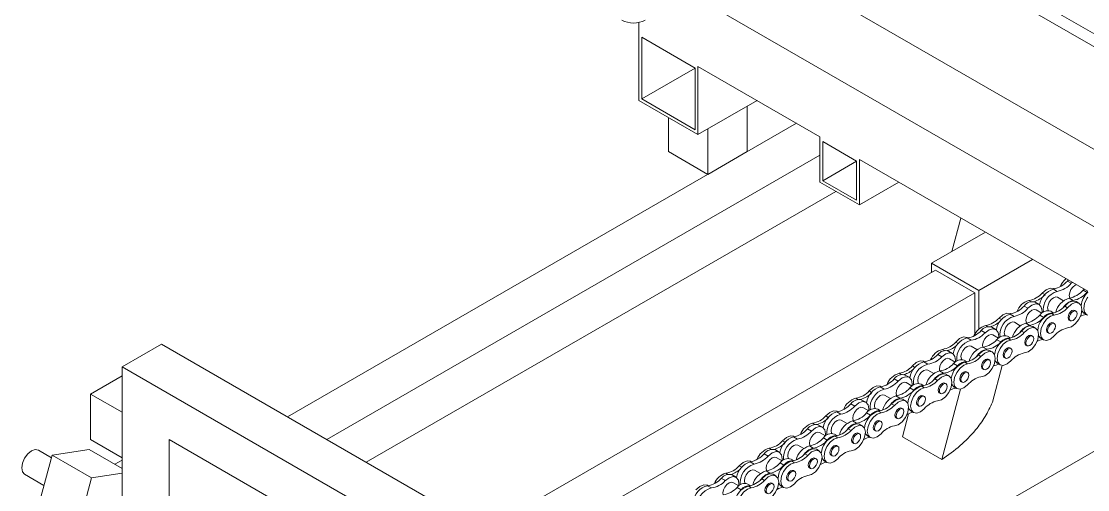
# Model space of a CAD drawing. Header units: millimetres. Extents: x 174 to 988, y 116 to 750.
# Drawn here: x 751.9 to 847.7, y 198.1 to 240.2 of the extents above; entities that cross this region are included whole.
import ezdxf

# ---------------------------------------------------------------- set-up
doc = ezdxf.new("R2010")
doc.units = ezdxf.units.MM

msp = doc.modelspace()

# ---------------------------------------------------------------- linework, layer by layer
at = {"color": 7, "linetype": 'Continuous', "lineweight": 15}
for p, q in [((864.185, 228.708), (825.027, 251.313)), ((821.027, 244.385), (860.185, 221.779)), ((862.462, 213.513), (811.986, 242.652)), ((858.814, 232.967), (841.844, 242.764)), ((807.349, 233.081), (807.349, 240.099)), ((807.596, 238.776), (812.405, 236.001)), ((807.596, 233.224), (807.596, 238.776)), ((807.596, 233.224), (812.405, 236)), ((812.405, 236.001), (812.405, 230.448)), ((823.612, 229.816), (812.652, 236.143)), ((812.652, 236.143), (812.652, 230.019)), ((812.652, 230.019), (807.349, 233.081)), ((812.405, 230.448), (807.596, 233.224)), ((812.652, 230.019), (817.956, 233.081)), ((817.072, 232.571), (817.072, 228.487)), ((775.779, 204.649), (821.493, 231.04)), ((810.001, 231.55), (810.001, 228.487)), ((813.536, 230.53), (813.536, 226.446)), ((823.612, 225.734), (823.612, 229.816)), ((823.86, 229.388), (826.9, 227.632)), ((823.86, 225.877), (823.86, 229.388)), ((779.314, 202.608), (823.612, 228.181)), ((810.001, 228.487), (813.536, 226.446)), ((813.536, 226.446), (817.072, 228.487)), ((823.86, 225.877), (826.9, 227.632)), ((826.9, 227.632), (826.9, 224.121)), ((827.148, 227.775), (827.148, 223.693)), ((847.654, 215.937), (827.148, 227.775)), ((827.148, 223.693), (823.612, 225.734)), ((826.9, 224.121), (823.86, 225.877)), ((827.148, 223.693), (830.684, 225.734)), ((782.85, 200.567), (825.029, 224.916)), ((836.256, 222.517), (835.453, 219.504)), ((838.464, 221.243), (833.639, 218.457)), ((833.639, 217.641), (833.639, 218.457)), ((833.639, 218.457), (837.881, 216.008)), ((842.706, 218.794), (837.881, 216.008)), ((833.992, 217.845), (793.456, 194.444)), ((833.992, 217.845), (837.528, 215.804)), ((845.829, 216.857), (845.915, 216.941)), ((845.829, 216.857), (846.183, 216.653)), ((846.183, 216.653), (846.269, 216.737)), ((837.528, 215.804), (796.992, 192.403)), ((837.528, 215.804), (837.528, 212.094)), ((837.881, 216.008), (837.881, 212.544)), ((843.58, 215.769), (843.801, 215.642)), ((844.573, 216.132), (844.926, 215.928)), ((844.658, 216.144), (844.606, 216.174)), ((847.244, 216.041), (847.329, 216.125)), ((847.597, 215.837), (847.244, 216.041)), ((847.597, 215.837), (847.654, 215.894)), ((841.94, 214.612), (842.294, 214.408)), ((843.288, 214.748), (842.934, 214.952)), ((845.487, 215.089), (844.957, 215.394)), ((845.843, 214.463), (845.595, 214.606)), ((846.341, 215.111), (845.987, 215.315)), ((846.869, 214.868), (846.622, 215.011)), ((840.684, 213.887), (841.037, 213.683)), ((840.769, 213.899), (840.717, 213.929)), ((843.543, 213.966), (843.013, 214.272)), ((843.708, 213.592), (843.355, 213.796)), ((844.612, 213.983), (844.348, 214.136)), ((844.645, 213.802), (844.398, 213.945)), ((846.6, 214.157), (846.494, 214.219)), ((847.316, 213.968), (847.564, 213.825)), ((839.399, 212.503), (839.045, 212.707)), ((839.691, 213.524), (839.912, 213.396)), ((841.598, 212.843), (841.068, 213.149)), ((842.451, 212.866), (842.098, 213.07)), ((842.98, 212.623), (842.732, 212.766)), ((844.656, 213.035), (844.55, 213.096)), ((845.994, 213.352), (846.1, 213.291)), ((836.89, 211.744), (836.83, 211.779)), ((836.832, 211.74), (837.185, 211.536)), ((838.087, 212.404), (838.441, 212.2)), ((839.653, 211.721), (839.124, 212.027)), ((840.723, 211.738), (840.459, 211.891)), ((840.756, 211.557), (840.509, 211.7)), ((841.954, 212.218), (841.706, 212.361)), ((842.711, 211.912), (842.605, 211.973)), ((843.427, 211.723), (843.675, 211.58)), ((844.05, 212.23), (844.156, 212.169)), ((764.463, 211.181), (760.928, 209.14)), ((825.274, 176.076), (764.463, 211.181)), ((835.803, 211.374), (836.025, 211.246)), ((837.711, 210.693), (837.181, 210.999)), ((838.6, 210.719), (838.246, 210.923)), ((839.855, 211.383), (839.502, 211.587)), ((840.767, 210.79), (840.66, 210.851)), ((842.105, 211.107), (842.211, 211.046)), ((834.2, 210.254), (834.553, 210.05)), ((835.511, 210.353), (835.158, 210.557)), ((835.766, 209.571), (835.236, 209.877)), ((838.066, 210.068), (837.819, 210.211)), ((838.824, 209.762), (838.718, 209.823)), ((839.093, 210.473), (838.845, 210.616)), ((840.16, 209.985), (840.267, 209.924)), ((760.928, 209.14), (760.928, 197.315)), ((789.977, 192.371), (760.928, 209.14)), ((831.916, 209.224), (832.137, 209.096)), ((833.003, 209.594), (832.942, 209.629)), ((832.944, 209.59), (833.298, 209.386)), ((833.823, 208.543), (833.294, 208.849)), ((835.968, 209.233), (835.614, 209.437)), ((836.836, 209.588), (836.572, 209.741)), ((836.869, 209.407), (836.621, 209.55)), ((838.218, 208.957), (838.324, 208.896)), ((839.103, 205.959), (839.988, 209.277)), ((839.538, 209.478), (839.786, 209.335)), ((758.099, 206.69), (760.928, 208.323)), ((830.277, 208.067), (830.63, 207.863)), ((831.624, 208.203), (831.27, 208.407)), ((834.179, 207.918), (833.931, 208.061)), ((834.712, 208.569), (834.359, 208.773)), ((835.205, 208.323), (834.958, 208.466)), ((836.879, 208.64), (836.773, 208.701)), ((828.027, 206.979), (828.248, 206.851)), ((829.02, 207.342), (829.373, 207.138)), ((829.105, 207.354), (829.053, 207.384)), ((831.879, 207.421), (831.349, 207.727)), ((832.044, 207.047), (831.691, 207.251)), ((832.949, 207.438), (832.685, 207.591)), ((832.981, 207.257), (832.734, 207.4)), ((836.234, 207.136), (834.548, 200.814)), ((834.936, 207.612), (834.83, 207.673)), ((835.651, 207.328), (835.898, 207.185)), ((836.273, 207.835), (836.379, 207.774)), ((758.099, 206.69), (760.928, 205.057)), ((758.099, 202.607), (758.099, 206.69)), ((827.735, 205.958), (827.381, 206.162)), ((829.934, 206.298), (829.404, 206.604)), ((830.788, 206.321), (830.434, 206.525)), ((831.316, 206.078), (831.069, 206.221)), ((832.992, 206.49), (832.886, 206.551)), ((834.33, 206.807), (834.436, 206.746)), ((855.206, 205.599), (814.669, 182.198)), ((825.131, 205.096), (825.484, 204.892)), ((825.216, 205.109), (825.164, 205.139)), ((826.387, 205.822), (826.741, 205.618)), ((827.99, 205.176), (827.46, 205.482)), ((828.155, 204.801), (827.802, 205.006)), ((829.06, 205.193), (828.796, 205.346)), ((829.092, 205.012), (828.845, 205.155)), ((830.29, 205.673), (830.042, 205.816)), ((831.047, 205.367), (830.941, 205.428)), ((831.763, 205.178), (832.011, 205.035)), ((832.386, 205.685), (832.492, 205.624)), ((824.138, 204.734), (824.359, 204.606)), ((826.045, 204.053), (825.515, 204.359)), ((826.899, 204.076), (826.545, 204.28)), ((829.103, 204.244), (828.997, 204.306)), ((830.441, 204.562), (830.547, 204.501)), ((831.568, 204.935), (831.013, 202.855)), ((822.498, 203.577), (822.852, 203.373)), ((823.846, 203.713), (823.492, 203.917)), ((824.101, 202.931), (823.571, 203.236)), ((825.17, 202.948), (824.906, 203.1)), ((826.401, 203.428), (826.153, 203.571)), ((827.158, 203.122), (827.052, 203.183)), ((827.427, 203.833), (827.18, 203.976)), ((828.497, 203.44), (828.603, 203.378)), ((758.099, 202.607), (760.928, 200.974)), ((786.337, 190.389), (765.17, 202.608)), ((765.17, 202.608), (765.17, 194.443)), ((820.249, 202.489), (820.47, 202.361)), ((821.242, 202.851), (821.595, 202.647)), ((821.327, 202.864), (821.275, 202.894)), ((822.156, 201.808), (821.626, 202.114)), ((824.266, 202.556), (823.913, 202.76)), ((825.203, 202.767), (824.956, 202.909)), ((826.552, 202.317), (826.658, 202.256)), ((827.874, 202.933), (828.122, 202.79)), ((834.548, 200.814), (831.013, 202.855)), ((754.637, 201.198), (751.877, 190.851)), ((754.578, 200.98), (753.421, 201.649)), ((754.637, 201.198), (757.959, 201.72)), ((758.172, 199.157), (754.637, 201.198)), ((760.928, 200.006), (757.959, 201.72)), ((818.609, 201.332), (818.963, 201.128)), ((819.957, 201.468), (819.603, 201.672)), ((822.512, 201.183), (822.264, 201.325)), ((823.009, 201.831), (822.656, 202.035)), ((823.538, 201.588), (823.29, 201.73)), ((824.608, 201.195), (824.714, 201.133)), ((825.214, 201.999), (825.108, 202.061)), ((760.928, 200.77), (760.266, 200.388)), ((768.706, 200.567), (768.706, 200.567)), ((768.706, 200.567), (768.706, 200.567)), ((816.36, 200.244), (816.581, 200.116)), ((817.353, 200.606), (817.706, 200.402)), ((817.438, 200.619), (817.386, 200.649)), ((820.211, 200.685), (819.682, 200.991)), ((820.377, 200.311), (820.023, 200.515)), ((821.281, 200.703), (821.017, 200.855)), ((821.314, 200.521), (821.067, 200.664)), ((823.269, 200.877), (823.163, 200.938)), ((823.985, 200.688), (824.233, 200.545)), ((752.171, 199.484), (753.911, 198.479)), ((758.172, 199.157), (760.928, 199.59)), ((816.068, 199.222), (815.714, 199.427)), ((818.267, 199.563), (817.737, 199.869)), ((819.12, 199.586), (818.767, 199.79)), ((819.649, 199.342), (819.401, 199.485)), ((821.324, 199.754), (821.218, 199.815)), ((822.663, 200.072), (822.769, 200.011)), ((758.172, 199.157), (756.957, 194.6)), ((772.241, 198.525), (772.241, 198.526)), ((772.241, 198.525), (772.242, 198.526)), ((813.559, 198.464), (813.499, 198.499)), ((813.501, 198.459), (813.854, 198.255)), ((814.756, 199.123), (815.11, 198.919)), ((816.322, 198.44), (815.793, 198.746)), ((816.524, 198.103), (816.17, 198.307)), ((817.392, 198.458), (817.128, 198.61)), ((817.425, 198.276), (817.178, 198.419)), ((818.622, 198.937), (818.375, 199.08)), ((819.38, 198.632), (819.274, 198.693)), ((820.096, 198.443), (820.344, 198.3)), ((820.718, 198.949), (820.825, 198.888))]:
    msp.add_line(p, q, dxfattribs=at)
at = {"color": 8, "linetype": 'Continuous', "lineweight": 15}
for p, q in [((842.382, 215.108), (842.57, 215)), ((838.493, 212.863), (838.68, 212.755)), ((834.606, 210.713), (834.793, 210.605)), ((830.719, 208.563), (830.906, 208.455)), ((826.83, 206.318), (827.017, 206.21)), ((822.94, 204.073), (823.128, 203.965)), ((819.051, 201.828), (819.238, 201.72)), ((815.162, 199.583), (815.349, 199.474))]:
    msp.add_line(p, q, dxfattribs=at)
at = {"color": 7, "linetype": 'Continuous', "lineweight": 15, "flags": 128}
for points in [[(846.631, 216.528), (846.527, 216.48), (846.324, 216.316), (846.152, 216.084), (846.037, 215.819), (845.997, 215.561), (846.037, 215.35), (846.05, 215.324)], [(843.58, 215.769), (843.926, 216.078), (844.281, 216.225), (844.586, 216.185), (844.606, 216.174)], [(842.294, 214.408), (842.645, 214.688), (842.994, 214.806), (843.29, 214.747), (843.488, 214.517), (843.557, 214.153), (843.544, 213.965)], [(844.957, 215.394), (844.785, 215.428), (844.582, 215.357), (844.379, 215.193), (844.207, 214.961), (844.092, 214.696), (844.052, 214.439), (844.092, 214.228), (844.108, 214.197)], [(845.595, 214.606), (845.941, 214.915), (846.296, 215.062), (846.602, 215.022), (846.622, 215.011)], [(845.843, 214.463), (846.188, 214.772), (846.543, 214.919), (846.849, 214.879), (847.055, 214.659), (847.128, 214.296), (847.055, 213.848), (846.849, 213.391), (846.543, 212.998), (846.188, 212.735), (845.843, 212.644)], [(847.654, 213.787), (847.566, 213.824), (847.373, 214.045), (847.305, 214.398), (847.373, 214.829), (847.566, 215.273), (847.654, 215.412)], [(839.691, 213.524), (840.037, 213.833), (840.392, 213.98), (840.697, 213.94), (840.717, 213.929)], [(843.013, 214.272), (842.841, 214.305), (842.638, 214.235), (842.435, 214.071), (842.263, 213.839), (842.148, 213.574), (842.108, 213.316), (842.148, 213.105), (842.161, 213.079)], [(844.645, 211.923), (844.306, 211.646), (843.966, 211.525), (843.677, 211.579), (843.484, 211.8), (843.416, 212.153), (843.484, 212.584), (843.677, 213.028), (843.966, 213.415), (844.306, 213.687), (844.645, 213.802)], [(845.994, 213.352), (845.994, 213.352), (845.917, 213.441), (845.891, 213.581), (845.917, 213.753), (845.994, 213.93), (846.109, 214.085), (846.244, 214.194), (846.379, 214.241), (846.494, 214.219)], [(846.704, 213.928), (846.677, 214.069), (846.6, 214.157), (846.485, 214.18), (846.35, 214.133), (846.215, 214.023), (846.1, 213.869), (846.024, 213.692), (845.997, 213.52), (846.024, 213.379), (846.1, 213.291), (846.215, 213.269), (846.35, 213.316), (846.485, 213.425), (846.6, 213.58), (846.677, 213.757), (846.704, 213.928)], [(847.316, 213.968), (847.125, 214.188), (847.124, 214.191)], [(841.068, 213.149), (840.896, 213.183), (840.693, 213.112), (840.49, 212.948), (840.318, 212.716), (840.203, 212.451), (840.163, 212.193), (840.203, 211.982), (840.219, 211.952)], [(841.706, 212.361), (842.052, 212.67), (842.407, 212.816), (842.713, 212.777), (842.732, 212.766)], [(841.954, 212.218), (842.299, 212.527), (842.654, 212.674), (842.96, 212.634), (843.166, 212.414), (843.239, 212.051), (843.166, 211.603), (842.96, 211.146), (842.654, 210.753), (842.299, 210.49), (841.954, 210.399)], [(843.946, 212.459), (843.973, 212.631), (844.05, 212.807), (844.164, 212.962), (844.3, 213.071), (844.435, 213.118), (844.55, 213.096)], [(844.759, 212.806), (844.732, 212.947), (844.656, 213.035), (844.541, 213.057), (844.406, 213.01), (844.27, 212.901), (844.156, 212.746), (844.079, 212.569), (844.052, 212.398), (844.079, 212.257), (844.156, 212.169), (844.27, 212.146), (844.406, 212.193), (844.541, 212.303), (844.656, 212.457), (844.732, 212.634), (844.759, 212.806)], [(835.803, 211.374), (836.149, 211.683), (836.504, 211.83), (836.81, 211.79), (836.83, 211.779)], [(839.124, 212.027), (838.972, 212.061), (838.771, 212.002), (838.567, 211.847), (838.39, 211.621), (838.268, 211.357), (838.219, 211.097), (838.237, 210.923)], [(838.441, 212.2), (838.794, 212.463), (839.14, 212.564), (839.428, 212.485), (839.613, 212.239), (839.667, 211.863), (839.655, 211.72)], [(842.105, 211.107), (842.105, 211.107), (842.028, 211.196), (842.001, 211.336), (842.028, 211.508), (842.105, 211.685), (842.22, 211.839), (842.355, 211.949), (842.49, 211.996), (842.605, 211.973)], [(842.815, 211.683), (842.788, 211.824), (842.711, 211.912), (842.596, 211.934), (842.461, 211.887), (842.326, 211.778), (842.211, 211.624), (842.134, 211.447), (842.108, 211.275), (842.134, 211.134), (842.211, 211.046), (842.326, 211.024), (842.461, 211.071), (842.596, 211.18), (842.711, 211.335), (842.788, 211.511), (842.815, 211.683)], [(843.427, 211.723), (843.236, 211.942), (843.234, 211.946)], [(844.05, 212.23), (844.05, 212.23), (843.973, 212.318), (843.946, 212.459)], [(837.181, 210.999), (837.029, 211.034), (836.828, 210.974), (836.624, 210.82), (836.447, 210.593), (836.325, 210.33), (836.276, 210.069), (836.308, 209.852), (836.332, 209.802)], [(840.756, 209.678), (840.417, 209.401), (840.077, 209.28), (839.788, 209.334), (839.594, 209.554), (839.527, 209.908), (839.594, 210.339), (839.788, 210.783), (840.077, 211.17), (840.417, 211.442), (840.756, 211.557)], [(840.057, 210.214), (840.084, 210.385), (840.16, 210.562), (840.275, 210.717), (840.41, 210.826), (840.546, 210.873), (840.66, 210.851)], [(840.87, 210.561), (840.843, 210.701), (840.767, 210.79), (840.652, 210.812), (840.517, 210.765), (840.381, 210.656), (840.267, 210.501), (840.19, 210.324), (840.163, 210.152), (840.19, 210.012), (840.267, 209.924), (840.381, 209.901), (840.517, 209.948), (840.652, 210.057), (840.767, 210.212), (840.843, 210.389), (840.87, 210.561)], [(835.236, 209.877), (835.085, 209.911), (834.884, 209.852), (834.679, 209.697), (834.502, 209.471), (834.38, 209.207), (834.332, 208.947), (834.349, 208.773)], [(834.553, 210.05), (834.907, 210.313), (835.253, 210.414), (835.54, 210.335), (835.725, 210.089), (835.78, 209.713), (835.767, 209.57)], [(837.819, 210.211), (838.164, 210.52), (838.519, 210.666), (838.825, 210.627), (838.845, 210.616)], [(838.066, 210.068), (838.412, 210.377), (838.767, 210.524), (839.073, 210.484), (839.279, 210.264), (839.352, 209.901), (839.279, 209.453), (839.073, 208.996), (838.767, 208.603), (838.412, 208.34), (838.066, 208.249)], [(838.218, 208.957), (838.218, 208.957), (838.141, 209.046), (838.114, 209.186), (838.141, 209.358), (838.218, 209.535), (838.332, 209.689), (838.468, 209.799), (838.603, 209.846), (838.718, 209.823)], [(838.927, 209.533), (838.9, 209.674), (838.824, 209.762), (838.709, 209.784), (838.574, 209.737), (838.438, 209.628), (838.324, 209.474), (838.247, 209.297), (838.22, 209.125), (838.247, 208.984), (838.324, 208.896), (838.438, 208.874), (838.574, 208.921), (838.709, 209.03), (838.824, 209.185), (838.9, 209.361), (838.927, 209.533)], [(840.16, 209.985), (840.16, 209.985), (840.084, 210.073), (840.057, 210.214)], [(831.916, 209.224), (832.262, 209.533), (832.617, 209.68), (832.923, 209.64), (832.942, 209.629)], [(833.294, 208.849), (833.142, 208.884), (832.941, 208.824), (832.736, 208.67), (832.56, 208.443), (832.438, 208.18), (832.389, 207.919), (832.421, 207.702), (832.444, 207.652)], [(836.869, 207.528), (836.529, 207.251), (836.189, 207.13), (835.9, 207.184), (835.707, 207.404), (835.639, 207.758), (835.707, 208.189), (835.9, 208.633), (836.189, 209.02), (836.529, 209.292), (836.869, 209.407)], [(839.538, 209.478), (839.347, 209.697), (839.338, 209.717)], [(830.63, 207.863), (830.981, 208.142), (831.33, 208.261), (831.626, 208.202), (831.824, 207.972), (831.893, 207.608), (831.88, 207.42)], [(833.931, 208.061), (834.277, 208.37), (834.632, 208.516), (834.938, 208.477), (834.958, 208.466)], [(834.179, 207.918), (834.525, 208.227), (834.88, 208.374), (835.185, 208.334), (835.391, 208.114), (835.464, 207.751), (835.391, 207.303), (835.185, 206.846), (834.88, 206.453), (834.525, 206.19), (834.179, 206.099)], [(836.17, 208.064), (836.196, 208.235), (836.273, 208.412), (836.388, 208.567), (836.523, 208.676), (836.658, 208.723), (836.773, 208.701)], [(836.273, 207.835), (836.273, 207.835), (836.196, 207.923), (836.17, 208.064)], [(836.983, 208.411), (836.956, 208.551), (836.879, 208.64), (836.764, 208.662), (836.629, 208.615), (836.494, 208.506), (836.379, 208.351), (836.303, 208.174), (836.276, 208.002), (836.303, 207.862), (836.379, 207.774), (836.494, 207.751), (836.629, 207.798), (836.764, 207.908), (836.879, 208.062), (836.956, 208.239), (836.983, 208.411)], [(828.027, 206.979), (828.373, 207.288), (828.728, 207.435), (829.033, 207.395), (829.053, 207.384)], [(831.349, 207.727), (831.177, 207.76), (830.974, 207.69), (830.771, 207.526), (830.599, 207.294), (830.484, 207.029), (830.444, 206.771), (830.484, 206.56), (830.497, 206.534)], [(832.981, 205.378), (832.642, 205.101), (832.302, 204.98), (832.013, 205.034), (831.82, 205.254), (831.752, 205.608), (831.82, 206.039), (832.013, 206.483), (832.302, 206.87), (832.642, 207.142), (832.981, 207.257)], [(834.33, 206.807), (834.33, 206.807), (834.254, 206.896), (834.227, 207.036), (834.254, 207.208), (834.33, 207.385), (834.445, 207.539), (834.58, 207.649), (834.716, 207.696), (834.83, 207.673)], [(835.04, 207.383), (835.013, 207.524), (834.936, 207.612), (834.822, 207.634), (834.686, 207.587), (834.551, 207.478), (834.436, 207.324), (834.36, 207.147), (834.333, 206.975), (834.36, 206.834), (834.436, 206.746), (834.551, 206.724), (834.686, 206.771), (834.822, 206.88), (834.936, 207.035), (835.013, 207.211), (835.04, 207.383)], [(835.651, 207.328), (835.46, 207.547), (835.451, 207.567)], [(826.741, 205.618), (827.092, 205.897), (827.441, 206.016), (827.737, 205.956), (827.935, 205.727), (828.004, 205.363), (827.991, 205.175)], [(829.404, 206.604), (829.232, 206.637), (829.029, 206.567), (828.827, 206.403), (828.654, 206.171), (828.54, 205.906), (828.499, 205.648), (828.54, 205.437), (828.555, 205.406)], [(830.042, 205.816), (830.388, 206.125), (830.743, 206.271), (831.049, 206.232), (831.069, 206.221)], [(830.29, 205.673), (830.635, 205.982), (830.99, 206.128), (831.296, 206.089), (831.502, 205.869), (831.575, 205.506), (831.502, 205.058), (831.296, 204.6), (830.99, 204.208), (830.635, 203.944), (830.29, 203.854)], [(832.282, 205.914), (832.309, 206.085), (832.386, 206.262), (832.5, 206.417), (832.636, 206.526), (832.771, 206.573), (832.886, 206.551)], [(833.095, 206.261), (833.068, 206.401), (832.992, 206.49), (832.877, 206.512), (832.742, 206.465), (832.606, 206.356), (832.492, 206.201), (832.415, 206.024), (832.388, 205.852), (832.415, 205.712), (832.492, 205.624), (832.606, 205.601), (832.742, 205.648), (832.877, 205.758), (832.992, 205.912), (833.068, 206.089), (833.095, 206.261)], [(824.138, 204.734), (824.484, 205.043), (824.839, 205.19), (825.144, 205.15), (825.164, 205.139)], [(827.46, 205.482), (827.288, 205.515), (827.085, 205.444), (826.882, 205.281), (826.71, 205.049), (826.595, 204.783), (826.555, 204.526), (826.595, 204.315), (826.608, 204.289)], [(829.092, 203.133), (828.753, 202.856), (828.413, 202.735), (828.124, 202.789), (827.931, 203.009), (827.863, 203.362), (827.931, 203.794), (828.124, 204.238), (828.413, 204.625), (828.753, 204.897), (829.092, 205.012)], [(830.441, 204.562), (830.441, 204.562), (830.365, 204.65), (830.338, 204.791), (830.365, 204.963), (830.441, 205.14), (830.556, 205.294), (830.691, 205.404), (830.826, 205.451), (830.941, 205.428)], [(831.151, 205.138), (831.124, 205.279), (831.047, 205.367), (830.933, 205.389), (830.797, 205.342), (830.662, 205.233), (830.547, 205.078), (830.471, 204.902), (830.444, 204.73), (830.471, 204.589), (830.547, 204.501), (830.662, 204.479), (830.797, 204.526), (830.933, 204.635), (831.047, 204.79), (831.124, 204.966), (831.151, 205.138)], [(831.763, 205.178), (831.572, 205.397), (831.571, 205.401)], [(832.386, 205.685), (832.386, 205.685), (832.309, 205.773), (832.282, 205.914)], [(825.515, 204.359), (825.343, 204.392), (825.14, 204.322), (824.937, 204.158), (824.765, 203.926), (824.65, 203.661), (824.61, 203.403), (824.65, 203.192), (824.666, 203.161)], [(826.153, 203.571), (826.499, 203.88), (826.854, 204.026), (827.16, 203.986), (827.18, 203.976)], [(828.393, 203.669), (828.42, 203.84), (828.497, 204.017), (828.611, 204.172), (828.747, 204.281), (828.882, 204.328), (828.997, 204.306)], [(829.206, 204.016), (829.179, 204.156), (829.103, 204.244), (828.988, 204.267), (828.853, 204.22), (828.717, 204.111), (828.603, 203.956), (828.526, 203.779), (828.499, 203.607), (828.526, 203.467), (828.603, 203.378), (828.717, 203.356), (828.853, 203.403), (828.988, 203.512), (829.103, 203.667), (829.179, 203.844), (829.206, 204.016)], [(823.571, 203.236), (823.399, 203.27), (823.196, 203.199), (822.993, 203.035), (822.821, 202.803), (822.706, 202.538), (822.666, 202.281), (822.706, 202.07), (822.719, 202.044)], [(822.852, 203.373), (823.203, 203.652), (823.552, 203.771), (823.848, 203.711), (824.046, 203.482), (824.115, 203.118), (824.102, 202.93)], [(826.401, 203.428), (826.746, 203.737), (827.101, 203.883), (827.407, 203.844), (827.613, 203.624), (827.686, 203.26), (827.613, 202.813), (827.407, 202.355), (827.101, 201.963), (826.746, 201.699), (826.401, 201.609)], [(826.552, 202.317), (826.552, 202.317), (826.475, 202.405), (826.449, 202.546), (826.475, 202.718), (826.552, 202.895), (826.667, 203.049), (826.802, 203.158), (826.937, 203.205), (827.052, 203.183)], [(827.262, 202.893), (827.235, 203.034), (827.158, 203.122), (827.043, 203.144), (826.908, 203.097), (826.773, 202.988), (826.658, 202.833), (826.582, 202.657), (826.555, 202.485), (826.582, 202.344), (826.658, 202.256), (826.773, 202.234), (826.908, 202.281), (827.043, 202.39), (827.158, 202.545), (827.235, 202.721), (827.262, 202.893)], [(827.874, 202.933), (827.683, 203.152), (827.682, 203.156)], [(828.497, 203.44), (828.497, 203.44), (828.42, 203.528), (828.393, 203.669)], [(820.249, 202.489), (820.595, 202.798), (820.95, 202.944), (821.255, 202.905), (821.275, 202.894)], [(821.626, 202.114), (821.454, 202.147), (821.251, 202.077), (821.048, 201.913), (820.876, 201.681), (820.761, 201.416), (820.721, 201.158), (820.761, 200.947), (820.777, 200.916)], [(825.203, 200.888), (824.864, 200.611), (824.524, 200.49), (824.235, 200.544), (824.042, 200.764), (823.974, 201.117), (824.042, 201.549), (824.235, 201.992), (824.524, 202.38), (824.864, 202.652), (825.203, 202.767)], [(753.421, 201.649), (753.134, 201.704), (752.796, 201.587), (752.458, 201.314), (752.171, 200.927), (751.979, 200.485), (751.912, 200.056), (751.979, 199.704), (752.171, 199.484), (752.171, 199.484)], [(818.963, 201.128), (819.314, 201.407), (819.663, 201.526), (819.959, 201.466), (820.157, 201.237), (820.226, 200.872), (820.213, 200.685)], [(822.264, 201.325), (822.61, 201.634), (822.965, 201.781), (823.27, 201.741), (823.29, 201.73)], [(822.512, 201.183), (822.857, 201.492), (823.212, 201.638), (823.518, 201.598), (823.724, 201.379), (823.797, 201.015), (823.724, 200.568), (823.518, 200.11), (823.212, 199.717), (822.857, 199.454), (822.512, 199.364)], [(824.504, 201.423), (824.531, 201.595), (824.608, 201.772), (824.722, 201.927), (824.858, 202.036), (824.993, 202.083), (825.108, 202.061)], [(824.608, 201.195), (824.608, 201.195), (824.531, 201.283), (824.504, 201.423)], [(825.317, 201.77), (825.29, 201.911), (825.214, 201.999), (825.099, 202.022), (824.964, 201.975), (824.828, 201.865), (824.714, 201.711), (824.637, 201.534), (824.61, 201.362), (824.637, 201.222), (824.714, 201.133), (824.828, 201.111), (824.964, 201.158), (825.099, 201.267), (825.214, 201.422), (825.29, 201.599), (825.317, 201.77)], [(816.36, 200.244), (816.705, 200.553), (817.06, 200.699), (817.366, 200.66), (817.386, 200.649)], [(819.682, 200.991), (819.51, 201.025), (819.307, 200.954), (819.104, 200.79), (818.932, 200.558), (818.817, 200.293), (818.776, 200.036), (818.817, 199.825), (818.83, 199.799)], [(821.314, 198.643), (820.975, 198.366), (820.635, 198.245), (820.346, 198.299), (820.152, 198.519), (820.085, 198.872), (820.152, 199.304), (820.346, 199.747), (820.635, 200.135), (820.975, 200.407), (821.314, 200.521)], [(822.663, 200.072), (822.663, 200.072), (822.586, 200.16), (822.559, 200.301), (822.586, 200.473), (822.663, 200.649), (822.778, 200.804), (822.913, 200.913), (823.048, 200.96), (823.163, 200.938)], [(823.373, 200.648), (823.346, 200.789), (823.269, 200.877), (823.154, 200.899), (823.019, 200.852), (822.884, 200.743), (822.769, 200.588), (822.692, 200.411), (822.666, 200.24), (822.692, 200.099), (822.769, 200.011), (822.884, 199.988), (823.019, 200.036), (823.154, 200.145), (823.269, 200.299), (823.346, 200.476), (823.373, 200.648)], [(823.985, 200.688), (823.794, 200.907), (823.792, 200.911)], [(815.11, 198.919), (815.463, 199.183), (815.809, 199.283), (816.097, 199.204), (816.282, 198.958), (816.336, 198.582), (816.324, 198.44)], [(817.737, 199.869), (817.565, 199.902), (817.362, 199.832), (817.159, 199.668), (816.987, 199.436), (816.872, 199.171), (816.832, 198.913), (816.872, 198.702), (816.888, 198.671)], [(818.375, 199.08), (818.721, 199.389), (819.076, 199.536), (819.381, 199.496), (819.401, 199.485)], [(818.622, 198.937), (818.968, 199.246), (819.323, 199.393), (819.629, 199.353), (819.835, 199.134), (819.908, 198.77), (819.835, 198.323), (819.629, 197.865), (819.323, 197.472), (818.968, 197.209), (818.622, 197.119)], [(820.615, 199.178), (820.642, 199.35), (820.718, 199.527), (820.833, 199.682), (820.968, 199.791), (821.104, 199.838), (821.218, 199.815)], [(821.428, 199.525), (821.401, 199.666), (821.325, 199.754), (821.21, 199.777), (821.075, 199.73), (820.939, 199.62), (820.825, 199.466), (820.748, 199.289), (820.721, 199.117), (820.748, 198.976), (820.825, 198.888), (820.939, 198.866), (821.075, 198.913), (821.21, 199.022), (821.325, 199.177), (821.401, 199.354), (821.428, 199.525)], [(812.472, 198.094), (812.818, 198.403), (813.173, 198.549), (813.479, 198.51), (813.499, 198.499)], [(815.793, 198.746), (815.641, 198.781), (815.44, 198.721), (815.235, 198.567), (815.059, 198.34), (814.937, 198.077), (814.888, 197.816), (814.905, 197.642)], [(817.425, 196.397), (817.086, 196.12), (816.746, 196), (816.457, 196.054), (816.263, 196.274), (816.195, 196.627), (816.263, 197.059), (816.457, 197.502), (816.746, 197.89), (817.086, 198.162), (817.425, 198.276)], [(818.774, 197.827), (818.774, 197.827), (818.697, 197.915), (818.67, 198.056), (818.697, 198.228), (818.774, 198.404), (818.889, 198.559), (819.024, 198.668), (819.159, 198.715), (819.274, 198.693)], [(819.484, 198.403), (819.457, 198.543), (819.38, 198.632), (819.265, 198.654), (819.13, 198.607), (818.995, 198.498), (818.88, 198.343), (818.803, 198.166), (818.776, 197.995), (818.803, 197.854), (818.88, 197.766), (818.995, 197.743), (819.13, 197.79), (819.265, 197.9), (819.38, 198.054), (819.457, 198.231), (819.484, 198.403)], [(820.096, 198.443), (819.905, 198.662), (819.903, 198.666)], [(820.718, 198.949), (820.718, 198.949), (820.642, 199.038), (820.615, 199.178)]]:
    msp.add_lwpolyline(points, dxfattribs=at)
at = {"color": 7, "linetype": 'Continuous', "lineweight": 15}
for centre, radius, start, end in [((806.86, 242.352), 2.306, 242.60928, 297.39059), ((844.163, 218.293), 2.199, 280.73567, 319.25895), ((844.517, 218.089), 2.199, 280.73567, 319.25895), ((847.07, 215.555), 2.043, 132.24193, 157.25908), ((842.048, 217.129), 2.049, 279.40473, 318.40616), ((842.153, 217.187), 2.289, 286.97739, 317.01806), ((845.086, 214.442), 1.766, 106.90238, 171.22286), ((845.411, 214.249), 1.748, 106.10491, 186.30227), ((845.577, 217.476), 2.199, 280.73567, 319.25895), ((845.931, 217.272), 2.199, 280.73567, 319.25895), ((849.052, 214.415), 2.003, 134.24525, 173.41121), ((840.274, 216.048), 2.199, 280.73569, 319.25893), ((842.806, 213.563), 1.602, 105.33227, 160.43075), ((842.665, 214.115), 0.879, 72.1985, 145.57305), ((844.063, 215.966), 2.049, 279.40473, 318.40616), ((846.496, 213.641), 1.75, 106.89774, 166.61854), ((846.681, 213.705), 1.447, 103.60116, 148.01206), ((841.197, 212.197), 1.766, 106.9025, 171.22274), ((841.522, 212.004), 1.748, 106.10512, 186.30206), ((840.628, 215.843), 2.199, 280.73569, 319.25893), ((841.688, 215.231), 2.199, 280.73569, 319.25893), ((842.042, 215.027), 2.199, 280.73569, 319.25893), ((844.864, 212.317), 1.694, 105.98767, 177.17299), ((844.08, 213.299), 0.879, 72.1985, 145.57305), ((844.481, 213.026), 0.958, 83.50536, 143.77979), ((844.31, 215.823), 2.049, 279.40473, 318.40616), ((847.837, 212.205), 1.683, 101.15105, 120.46329), ((838.908, 211.334), 1.584, 105.19024, 158.36456), ((838.771, 211.909), 0.844, 71.06011, 144.09306), ((838.159, 214.884), 2.049, 279.40493, 318.40598), ((838.303, 214.857), 2.196, 286.64941, 312.85778), ((842.607, 211.396), 1.75, 106.89786, 166.61842), ((842.792, 211.46), 1.447, 103.60165, 148.01157), ((846.311, 210.513), 2.182, 102.38555, 139.74622), ((837.275, 210.069), 1.728, 104.85732, 171.77365), ((836.552, 213.788), 2.067, 277.78096, 317.96188), ((836.905, 213.584), 2.067, 277.78096, 317.96188), ((840.976, 210.074), 1.691, 106.03522, 174.59497), ((840.185, 211.092), 0.844, 71.06011, 144.09306), ((840.582, 210.821), 0.919, 82.61433, 142.28065), ((840.174, 213.721), 2.049, 279.40493, 318.40598), ((840.421, 213.578), 2.049, 279.40493, 318.40598), ((835.021, 209.184), 1.584, 105.19118, 158.36362), ((834.271, 212.734), 2.049, 279.40501, 318.4059), ((834.415, 212.708), 2.198, 286.65716, 312.85003), ((837.614, 209.861), 1.728, 104.37197, 186.63323), ((838.682, 209.272), 1.708, 104.78901, 167.18547), ((838.868, 209.351), 1.394, 101.09501, 148.64732), ((837.966, 212.972), 2.067, 277.78096, 317.96188), ((838.32, 212.768), 2.067, 277.78096, 317.96188), ((843.948, 209.959), 1.683, 101.15105, 120.46329), ((832.664, 211.638), 2.067, 277.78062, 317.96218), ((833.018, 211.434), 2.067, 277.78062, 317.96218), ((834.884, 209.759), 0.844, 71.05992, 144.09325), ((836.298, 208.942), 0.844, 71.05992, 144.09325), ((836.286, 211.571), 2.049, 279.40501, 318.4059), ((836.534, 211.428), 2.049, 279.40501, 318.4059), ((842.422, 208.268), 2.182, 102.38578, 139.74597), ((830.384, 210.584), 2.049, 279.40493, 318.40598), ((830.527, 210.559), 2.199, 286.66634, 312.84085), ((833.387, 207.919), 1.728, 104.85731, 171.77342), ((833.727, 207.711), 1.728, 104.37183, 186.63311), ((834.079, 210.822), 2.067, 277.78062, 317.96218), ((834.432, 210.617), 2.067, 277.78062, 317.96218), ((837.088, 207.925), 1.691, 106.03529, 174.59516), ((836.695, 208.671), 0.919, 82.61416, 142.28083), ((839.915, 207.831), 1.551, 97.03823, 118.32411), ((828.61, 209.502), 2.199, 280.73559, 319.25903), ((828.964, 209.298), 2.199, 280.73559, 319.25903), ((831.142, 207.018), 1.602, 105.33165, 160.43137), ((831.002, 207.57), 0.879, 72.1989, 145.57291), ((832.399, 209.421), 2.049, 279.40493, 318.40598), ((832.647, 209.278), 2.049, 279.40493, 318.40598), ((834.794, 207.122), 1.708, 104.78519, 167.18929), ((834.98, 207.201), 1.394, 101.09501, 148.64732), ((838.534, 206.118), 2.182, 102.3854, 139.74636), ((826.495, 208.339), 2.049, 279.40501, 318.4059), ((829.533, 205.652), 1.766, 106.90238, 171.22262), ((829.858, 205.459), 1.748, 106.10491, 186.30227), ((830.024, 208.686), 2.199, 280.73559, 319.25903), ((830.378, 208.482), 2.199, 280.73559, 319.25903), ((833.2, 205.772), 1.694, 105.98742, 177.17302), ((832.416, 206.754), 0.879, 72.1989, 145.57291), ((832.817, 206.481), 0.958, 83.50569, 143.77963), ((836.028, 205.681), 1.551, 97.03791, 118.32391), ((827.253, 204.773), 1.602, 105.33238, 160.43065), ((827.113, 205.325), 0.879, 72.1989, 145.57291), ((826.6, 208.397), 2.289, 286.97804, 317.01742), ((830.943, 204.851), 1.75, 106.89775, 166.6183), ((831.128, 204.915), 1.447, 103.60168, 148.01142), ((834.647, 203.968), 2.182, 102.38541, 139.74635), ((825.644, 203.407), 1.766, 106.90106, 171.22418), ((824.721, 207.257), 2.199, 280.73559, 319.25903), ((825.075, 207.053), 2.199, 280.73559, 319.25903), ((826.135, 206.441), 2.199, 280.73559, 319.25903), ((829.311, 203.526), 1.694, 105.98747, 177.17297), ((828.527, 204.509), 0.879, 72.1989, 145.57291), ((828.928, 204.235), 0.958, 83.50569, 143.77963), ((828.51, 207.176), 2.049, 279.40501, 318.4059), ((828.757, 207.033), 2.049, 279.40501, 318.4059), ((832.284, 203.415), 1.682, 101.14983, 120.46412), ((823.364, 202.528), 1.602, 105.33169, 160.43155), ((822.606, 206.094), 2.049, 279.40501, 318.4059), ((822.711, 206.151), 2.289, 286.97801, 317.01745), ((825.969, 203.213), 1.748, 106.10491, 186.30227), ((827.054, 202.605), 1.75, 106.89775, 166.6183), ((827.239, 202.67), 1.447, 103.60168, 148.01142), ((826.489, 206.237), 2.199, 280.73559, 319.25903), ((820.832, 205.012), 2.199, 280.73567, 319.25895), ((821.186, 204.808), 2.199, 280.73567, 319.25895), ((823.223, 203.08), 0.879, 72.1985, 145.57305), ((824.638, 202.263), 0.879, 72.1985, 145.57305), ((824.621, 204.931), 2.049, 279.40501, 318.4059), ((824.868, 204.788), 2.049, 279.40501, 318.4059), ((830.758, 201.723), 2.182, 102.3854, 139.74636), ((818.717, 203.849), 2.049, 279.40473, 318.40616), ((818.822, 203.906), 2.289, 286.97801, 317.01745), ((821.755, 201.162), 1.766, 106.90238, 171.22286), ((822.08, 200.968), 1.748, 106.10512, 186.30206), ((822.246, 204.196), 2.199, 280.73567, 319.25895), ((822.6, 203.992), 2.199, 280.73567, 319.25895), ((825.422, 201.281), 1.694, 105.98813, 177.17231), ((825.039, 201.99), 0.958, 83.50536, 143.77979), ((828.395, 201.169), 1.682, 101.14983, 120.46412), ((816.943, 202.767), 2.199, 280.73569, 319.25893), ((819.475, 200.283), 1.602, 105.33165, 160.43137), ((819.334, 200.835), 0.879, 72.19786, 145.57369), ((820.732, 202.685), 2.049, 279.40473, 318.40616), ((820.979, 202.543), 2.049, 279.40473, 318.40616), ((823.165, 200.36), 1.75, 106.89774, 166.61854), ((823.35, 200.425), 1.447, 103.60116, 148.01206), ((826.869, 199.478), 2.182, 102.3854, 139.74636), ((814.827, 201.604), 2.049, 279.40493, 318.40598), ((817.866, 198.917), 1.766, 106.9025, 171.22274), ((818.191, 198.723), 1.748, 106.10512, 186.30206), ((817.296, 202.563), 2.199, 280.73569, 319.25893), ((818.357, 201.951), 2.199, 280.73569, 319.25893), ((818.711, 201.747), 2.199, 280.73569, 319.25893), ((821.533, 199.036), 1.694, 105.98742, 177.17302), ((820.749, 200.018), 0.879, 72.19786, 145.57369), ((821.15, 199.745), 0.958, 83.50448, 143.78068), ((824.506, 198.924), 1.683, 101.15105, 120.46329), ((815.577, 198.054), 1.584, 105.18951, 158.36529), ((815.44, 198.628), 0.844, 71.06011, 144.09306), ((814.97, 201.579), 2.199, 286.66634, 312.84085), ((819.276, 198.115), 1.75, 106.89786, 166.61842), ((819.461, 198.18), 1.447, 103.60165, 148.01157), ((822.98, 197.232), 2.182, 102.38518, 139.7466), ((813.944, 196.789), 1.728, 104.85709, 171.77388), ((813.221, 200.508), 2.067, 277.78096, 317.96188), ((813.574, 200.303), 2.067, 277.78096, 317.96188), ((814.635, 199.691), 2.067, 277.78096, 317.96188), ((817.645, 196.794), 1.691, 106.03494, 174.59526), ((816.854, 197.812), 0.844, 71.06011, 144.09306), ((817.251, 197.541), 0.919, 82.61433, 142.28065), ((816.843, 200.44), 2.049, 279.40493, 318.40598), ((817.09, 200.298), 2.049, 279.40493, 318.40598), ((820.617, 196.679), 1.682, 101.15004, 120.4643), ((814.283, 196.581), 1.728, 104.37191, 186.63312)]:
    msp.add_arc(centre, radius, start, end, dxfattribs=at)
msp.add_open_spline([(834.548, 200.814), (835.109, 201.206), (836.157, 201.939), (837.479, 203.288), (838.467, 204.638), (838.893, 205.522), (839.103, 205.959)], degree=3, knots=[0, 0, 0, 0, 0.3224228, 0.6020333, 0.8032842, 1, 1, 1, 1], dxfattribs=at)

doc.saveas('drawing.dxf')
